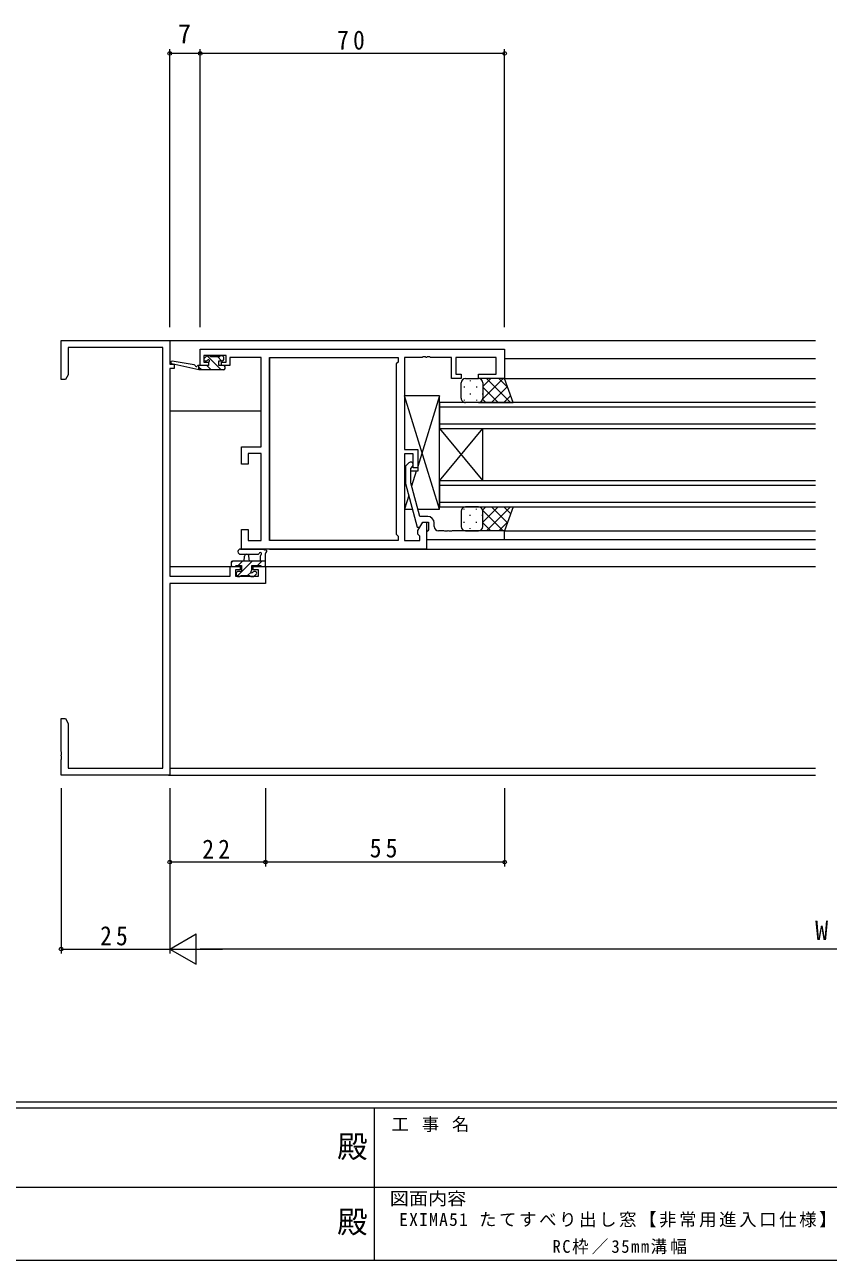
# Model space of a CAD drawing. Units: millimetres on the paper. Extents: x -420 to 373, y -297 to 267.
# Drawn here: x -113 to 71.8, y -297 to -12.8 of the extents above; entities that cross this region are included whole.
import ezdxf
from ezdxf.enums import TextEntityAlignment as Align

# ---------------------------------------------------------------- set-up
doc = ezdxf.new("R2010")
doc.units = ezdxf.units.MM
for name, color, linetype, lineweight in [('0-1_YKK_ZWAK', 7, 'Continuous', 9), ('0-3_YKK_11', 7, 'Continuous', 9), ('0-4_YKK_12', 2, 'Continuous', 9), ('0-5_YKK_13', 4, 'Continuous', 9), ('0-7_YKK_D', 6, 'Continuous', 9)]:
    doc.layers.add(name, color=color, linetype=linetype, lineweight=lineweight)
doc.layers.add('0-2_USER1', color=3, linetype='Continuous')
doc.styles.add('ＭＳ ゴシック', font='')
doc.styles.get('ＭＳ ゴシック').set_extended_font_data('MS Gothic')

msp = doc.modelspace()

# ---------------------------------------------------------------- linework, layer by layer
at = {"layer": '0-1_YKK_ZWAK'}
for p, q in [((352.3, -260.6), (-417.7, -260.6)), ((314.5, -262), (-417.7, -262)), ((-32.7, -262), (-32.7, -297)), ((-160.1, -280.199), (-31.3, -280.199)), ((-31.3, -280.199), (97.5, -280.199)), ((-417.7, -297), (314.5, -297))]:
    msp.add_line(p, q, dxfattribs=at)
at = {"layer": '0-3_YKK_11'}
for p, q in [((-104.662, -85.421), (-79.662, -85.421)), ((-104.662, -94.421), (-104.662, -85.421)), ((-103.032, -87.051), (-103.032, -93.33)), ((-81.292, -87.051), (-103.032, -87.051)), ((-81.292, -183.791), (-81.292, -87.051)), ((-79.662, -85.421), (-79.662, -90.921)), ((-72.662, -91.221), (-72.662, -87.421)), ((-72.662, -87.421), (-2.662, -87.421)), ((-2.662, -87.421), (-2.662, -94.221)), ((-79.662, -90.921), (-78.662, -90.921)), ((-78.662, -90.921), (-78.662, -91.921)), ((-71.862, -88.921), (-71.862, -90.421)), ((-66.662, -88.921), (-71.862, -88.921)), ((-71.862, -90.421), (-70.762, -90.421)), ((-70.762, -90.421), (-70.762, -91.221)), ((-67.762, -90.421), (-66.662, -90.421)), ((-67.762, -91.221), (-67.762, -90.421)), ((-66.662, -90.421), (-66.662, -88.921)), ((-65.862, -89.351), (-65.862, -90.151)), ((-58.662, -89.351), (-65.862, -89.351)), ((-65.862, -90.151), (-65.862, -91.221)), ((-58.662, -109.921), (-58.662, -89.351)), ((-56.732, -89.351), (-27.162, -89.351)), ((-56.732, -131.491), (-56.732, -89.351)), ((-56.732, -131.491), (-56.732, -89.351)), ((-27.162, -90.421), (-27.592, -90.851)), ((-27.592, -90.851), (-27.592, -129.991)), ((-27.162, -89.351), (-27.162, -90.421)), ((-25.662, -89.351), (-25.662, -110.521)), ((-21.62, -89.351), (-25.662, -89.351)), ((-21.437, -89.231), (-21.62, -89.351)), ((-20.887, -89.231), (-21.437, -89.231)), ((-20.704, -89.351), (-20.887, -89.231)), ((-20.62, -89.351), (-20.704, -89.351)), ((-20.437, -89.231), (-20.62, -89.351)), ((-19.887, -89.231), (-20.437, -89.231)), ((-19.704, -89.351), (-19.887, -89.231)), ((-14.862, -89.351), (-19.704, -89.351)), ((-14.862, -94.221), (-14.862, -89.351)), ((-13.862, -89.351), (-13.862, -93.221)), ((-4.592, -89.351), (-13.862, -89.351)), ((-4.592, -93.221), (-4.592, -89.351)), ((-103.032, -93.33), (-103.662, -94.421)), ((-79.662, -91.921), (-79.662, -139.691)), ((-78.662, -91.921), (-79.662, -91.921)), ((-70.762, -91.221), (-72.662, -91.221)), ((-65.862, -91.221), (-67.762, -91.221)), ((-13.862, -93.221), (-12.662, -93.221)), ((-12.662, -93.221), (-12.662, -94.221)), ((-8.662, -93.221), (-4.592, -93.221)), ((-8.662, -94.221), (-8.662, -93.221)), ((-103.662, -94.421), (-104.662, -94.421)), ((-12.662, -94.221), (-14.862, -94.221)), ((-2.662, -94.221), (-8.662, -94.221)), ((-63.162, -109.921), (-58.662, -109.921)), ((-63.162, -113.921), (-63.162, -109.921)), ((-25.662, -110.521), (-22.662, -110.521)), ((-22.662, -110.521), (-22.662, -114.721)), ((-61.662, -111.421), (-61.662, -113.921)), ((-58.662, -111.421), (-61.662, -111.421)), ((-58.662, -131.491), (-58.662, -111.421)), ((-25.662, -111.521), (-25.662, -131.491)), ((-23.662, -111.521), (-25.662, -111.521)), ((-24.686, -113.597), (-25.462, -114.373)), ((-23.662, -114.721), (-23.662, -111.521)), ((-61.662, -113.921), (-63.162, -113.921)), ((-25.462, -114.373), (-25.462, -118.318)), ((-24.262, -114.87), (-23.838, -114.445)), ((-24.262, -118.16), (-24.262, -114.87)), ((-22.662, -114.721), (-23.662, -114.721)), ((-25.462, -118.318), (-22.755, -128.421)), ((-22.182, -125.921), (-24.262, -118.16)), ((-22.592, -129.178), (-21.462, -127.221)), ((-20.362, -125.921), (-22.182, -125.921)), ((-22.155, -128.421), (-21.462, -127.221)), ((-21.462, -127.221), (-20.162, -127.221)), ((-21.462, -127.221), (-20.662, -127.221)), ((-20.662, -127.221), (-20.662, -133.421)), ((-20.162, -127.221), (-20.162, -129.021)), ((-18.862, -128.221), (-18.862, -127.421)), ((-63.162, -128.921), (-61.662, -128.921)), ((-63.162, -133.421), (-63.162, -128.921)), ((-61.662, -128.921), (-61.662, -131.491)), ((-27.592, -129.991), (-27.162, -130.421)), ((-27.162, -130.421), (-27.162, -131.491)), ((-22.755, -128.421), (-22.155, -128.421)), ((-22.592, -129.991), (-22.592, -129.178)), ((-22.162, -130.421), (-22.592, -129.991)), ((-22.162, -131.491), (-22.162, -130.421)), ((-20.362, -129.221), (-20.662, -129.521)), ((-20.662, -129.521), (-20.662, -131.221)), ((-20.162, -129.021), (-20.362, -129.221)), ((-16.62, -129.221), (-17.862, -129.221)), ((-16.437, -129.341), (-16.62, -129.221)), ((-15.887, -129.341), (-16.437, -129.341)), ((-15.704, -129.221), (-15.887, -129.341)), ((-15.62, -129.221), (-15.704, -129.221)), ((-15.437, -129.341), (-15.62, -129.221)), ((-14.887, -129.341), (-15.437, -129.341)), ((-14.704, -129.221), (-14.887, -129.341)), ((-2.662, -129.221), (-14.704, -129.221)), ((-2.662, -131.221), (-2.662, -129.221)), ((-20.662, -133.421), (-63.162, -133.421)), ((-61.662, -131.491), (-58.662, -131.491)), ((-27.162, -131.491), (-56.732, -131.491)), ((-25.662, -131.491), (-22.162, -131.491)), ((-20.662, -131.221), (-2.662, -131.221)), ((-65.762, -137.421), (-63.462, -137.421)), ((-65.762, -139.691), (-65.762, -137.421)), ((-64.562, -138.221), (-64.562, -139.691)), ((-63.462, -138.221), (-64.562, -138.221)), ((-63.462, -137.421), (-63.462, -138.221)), ((-60.462, -137.421), (-57.662, -137.421)), ((-60.462, -138.221), (-60.462, -137.421)), ((-59.292, -138.221), (-60.462, -138.221)), ((-59.292, -139.691), (-59.292, -138.221)), ((-57.662, -137.421), (-57.662, -141.321)), ((-79.662, -139.691), (-65.762, -139.691)), ((-79.662, -141.321), (-79.662, -185.421)), ((-57.662, -141.321), (-79.662, -141.321)), ((-64.562, -139.691), (-59.292, -139.691)), ((-104.662, -172.421), (-103.662, -172.421)), ((-104.662, -179.963), (-104.662, -172.421)), ((-103.662, -172.421), (-103.032, -173.512)), ((-103.032, -173.512), (-103.032, -183.791)), ((-104.542, -180.146), (-104.662, -179.963)), ((-104.662, -180.879), (-104.542, -180.696)), ((-104.662, -180.963), (-104.662, -180.879)), ((-104.542, -181.146), (-104.662, -180.963)), ((-104.662, -181.879), (-104.542, -181.696)), ((-104.542, -180.696), (-104.542, -180.146)), ((-104.542, -181.696), (-104.542, -181.146)), ((-104.662, -185.421), (-104.662, -181.879)), ((-103.032, -183.791), (-81.292, -183.791)), ((-79.662, -185.421), (-104.662, -185.421))]:
    msp.add_line(p, q, dxfattribs=at)
for centre, radius, start, end in [((-24.262, -114.021), 0.6, 314.99998, 135), ((-20.362, -127.421), 1.5, 0, 89.99998), ((-17.862, -128.221), 1, 180, 269.99998)]:
    msp.add_arc(centre, radius, start, end, dxfattribs=at)
at = {"layer": '0-4_YKK_12'}
for p, q in [((-79.962, -85.421), (68.838, -85.421)), ((-79.162, -90.828), (-79.162, -90.921)), ((-56.732, -89.621), (-56.732, -131.191)), ((-2.662, -89.621), (68.838, -89.621)), ((-3.162, -94.221), (68.838, -94.221)), ((-79.662, -101.621), (-58.662, -101.621)), ((-17.661, -99.721), (-17.661, -105.721)), ((68.838, -99.721), (-17.661, -99.721)), ((-17.661, -100.721), (68.838, -100.721)), ((68.838, -104.721), (-17.661, -104.721)), ((-17.661, -105.721), (-7.661, -117.721)), ((-17.661, -117.721), (-7.661, -105.721)), ((-17.661, -117.721), (-17.661, -105.721)), ((-17.661, -105.721), (68.838, -105.721)), ((-7.661, -117.721), (-7.661, -105.721)), ((-17.661, -117.721), (-17.661, -123.721)), ((68.838, -117.721), (-17.661, -117.721)), ((-17.661, -118.721), (68.838, -118.721)), ((68.838, -122.721), (-17.661, -122.721)), ((-17.661, -123.721), (68.838, -123.721)), ((-2.662, -129.221), (68.838, -129.221)), ((-56.732, -133.421), (68.838, -133.421)), ((-2.962, -131.221), (68.838, -131.221)), ((-79.662, -137.421), (-63.162, -137.421)), ((-60.762, -137.421), (68.838, -137.421)), ((-79.662, -183.791), (68.838, -183.791)), ((-79.962, -185.421), (68.838, -185.421))]:
    msp.add_line(p, q, dxfattribs=at)
at = {"layer": '0-5_YKK_13'}
for p, q in [((-72.962, -92.221), (-79.228, -90.814)), ((-74.075, -91.041), (-79.114, -90.225)), ((-71.276, -89.109), (-71.776, -89.609)), ((-71.564, -90.121), (-71.225, -90.121)), ((-67.88, -92.221), (-71.08, -89.021)), ((-70.464, -89.021), (-71.064, -89.021)), ((-70.764, -90.582), (-70.764, -91.221)), ((-68.264, -89.221), (-70.264, -89.221)), ((-67.735, -90.121), (-68.635, -89.221)), ((-68.364, -90.121), (-67.564, -90.121)), ((-68.364, -91.221), (-68.364, -90.121)), ((-67.564, -89.021), (-68.064, -89.021)), ((-67.264, -89.821), (-67.264, -89.321)), ((-72.962, -91.221), (-73.049, -91.207)), ((-72.962, -92.221), (-72.962, -91.221)), ((-70.764, -91.221), (-72.962, -91.221)), ((-72.37, -92.221), (-72.962, -91.629)), ((-67.264, -92.221), (-72.962, -92.221)), ((-70.125, -92.221), (-71.125, -91.221)), ((-67.264, -91.221), (-68.364, -91.221)), ((-66.964, -91.921), (-66.964, -91.521)), ((-12.662, -98.722), (-12.662, -95.221)), ((-11.997, -96.056), (-11.997, -96.256)), ((-11.662, -94.221), (-8.662, -94.221)), ((-10.582, -94.641), (-10.582, -94.841)), ((-9.167, -96.056), (-9.167, -96.256)), ((-2.662, -94.221), (-8.662, -94.221)), ((-7.752, -94.806), (-7.752, -94.841)), ((-5.831, -94.221), (-7.662, -96.051)), ((-3.003, -94.221), (-7.662, -98.88)), ((-7.662, -95.221), (-7.662, -98.721)), ((-4.143, -99.721), (-7.662, -96.202)), ((-1.314, -99.721), (-6.814, -94.221)), ((-2.007, -96.054), (-5.675, -99.721)), ((-1.926, -96.281), (-3.986, -94.221)), ((-0.698, -99.721), (-2.662, -94.221)), ((-17.662, -124.221), (-25.662, -98.221)), ((-25.662, -98.221), (-25.662, -110.521)), ((-17.662, -98.221), (-25.662, -98.221)), ((-17.662, -98.221), (-22.662, -114.471)), ((-17.662, -124.221), (-17.662, -98.221)), ((-11.997, -99.086), (-11.997, -99.286)), ((-10.582, -97.671), (-10.582, -97.871)), ((-9.167, -99.086), (-9.167, -99.286)), ((-7.752, -97.671), (-7.752, -97.871)), ((-6.971, -99.721), (-7.662, -99.03)), ((-1.263, -98.138), (-2.846, -99.721)), ((-17.662, -123.621), (-17.662, -99.621)), ((-8.662, -99.721), (-11.662, -99.721)), ((-8.662, -99.721), (-0.698, -99.721)), ((-25.662, -110.521), (-22.662, -110.521)), ((-22.662, -110.521), (-22.662, -115.521)), ((-25.662, -115.521), (-25.662, -124.221)), ((-25.462, -115.521), (-25.662, -115.521)), ((-25.462, -115.521), (-25.662, -115.521)), ((-22.662, -115.521), (-24.262, -115.521)), ((-22.985, -115.521), (-24.045, -118.968)), ((-24.709, -121.126), (-25.662, -124.221)), ((-25.662, -124.221), (-23.88, -124.221)), ((-22.638, -124.221), (-17.662, -124.221)), ((-12.662, -124.72), (-12.662, -128.221)), ((-11.997, -124.356), (-11.997, -124.156)), ((-8.662, -123.721), (-11.662, -123.721)), ((-9.167, -124.356), (-9.167, -124.156)), ((-8.662, -123.721), (-0.698, -123.721)), ((-6.971, -123.721), (-7.662, -124.412)), ((-4.143, -123.721), (-7.662, -127.24)), ((-3.003, -129.221), (-7.662, -124.562)), ((-7.662, -128.221), (-7.662, -124.721)), ((-1.314, -123.721), (-6.814, -129.221)), ((-2.007, -127.388), (-5.675, -123.721)), ((-1.263, -125.304), (-2.846, -123.721)), ((-0.698, -123.721), (-2.662, -129.221)), ((-11.997, -127.386), (-11.997, -127.186)), ((-10.582, -125.771), (-10.582, -125.571)), ((-9.167, -127.386), (-9.167, -127.186)), ((-7.752, -125.771), (-7.752, -125.571)), ((-5.831, -129.221), (-7.662, -127.391)), ((-1.926, -127.161), (-3.986, -129.221)), ((-11.662, -129.221), (-8.662, -129.221)), ((-10.582, -128.801), (-10.582, -128.601)), ((-2.662, -129.221), (-8.662, -129.221)), ((-8.66, -129.221), (-8.66, -129.221)), ((-7.752, -128.636), (-7.752, -128.601)), ((-63.39, -133.421), (-58.228, -133.421)), ((-65.562, -136.581), (-65.202, -136.221)), ((-57.662, -136.221), (-65.262, -136.221)), ((-64.185, -139.695), (-60.712, -136.221)), ((-63.957, -137.221), (-62.957, -136.221)), ((-63.39, -134.621), (-59.429, -134.624)), ((-62.562, -136.221), (-62.46, -135.077)), ((-61.362, -136.221), (-61.464, -135.077)), ((-59.467, -137.221), (-58.467, -136.221)), ((-58.862, -135.041), (-58.862, -136.221)), ((-57.662, -137.121), (-57.662, -134.441)), ((-65.562, -136.521), (-65.562, -137.121)), ((-65.262, -137.421), (-64.662, -137.421)), ((-64.462, -137.221), (-63.162, -137.221)), ((-64.362, -138.921), (-64.362, -139.421)), ((-63.162, -138.621), (-64.062, -138.621)), ((-63.162, -137.221), (-63.162, -138.621)), ((-61.767, -139.521), (-60.983, -138.737)), ((-60.762, -137.221), (-58.762, -137.221)), ((-60.762, -138.16), (-60.762, -137.221)), ((-59.962, -138.621), (-60.301, -138.621)), ((-60.25, -139.633), (-59.75, -139.133)), ((-58.562, -137.421), (-57.962, -137.421)), ((-64.062, -139.721), (-63.562, -139.721)), ((-63.362, -139.521), (-61.262, -139.521)), ((-61.062, -139.721), (-60.462, -139.721))]:
    msp.add_line(p, q, dxfattribs=at)
for centre, radius, start, end in [((-79.162, -90.521), 0.3, 80.80246, 257.34137), ((-71.564, -89.821), 0.3, 135, 270), ((-71.064, -89.321), 0.3, 90, 135), ((-71.225, -89.821), 0.3, 270, 326.94426), ((-70.764, -90.121), 0.25, 303.05573, 146.94426), ((-70.464, -90.582), 0.3, 123.05573, 180), ((-70.464, -89.221), 0.2, 0, 90), ((-68.064, -89.221), 0.2, 90, 180), ((-67.564, -89.321), 0.3, 0, 90), ((-67.564, -89.821), 0.3, 270, 0), ((-74.123, -91.337), 0.3, 20.80246, 80.80246), ((-73.562, -91.124), 0.3, 200.80246, 320.80246), ((-73.097, -91.503), 0.3, 80.80246, 140.80246), ((-67.264, -91.521), 0.3, 0, 90), ((-67.264, -91.921), 0.3, 270, 0), ((-11.662, -95.221), 1, 89.99989, 179.99989), ((-8.662, -95.221), 1, 359.99989, 89.99989), ((-11.662, -98.721), 1, 179.99989, 269.99989), ((-8.662, -98.721), 1, 269.99989, 359.99989), ((-11.662, -124.721), 1, 90.00023, 180.00023), ((-8.662, -124.721), 1, 0.00023, 90.00023), ((-11.662, -128.221), 1, 180.00023, 270.00023), ((-8.662, -128.221), 1, 270.00023, 0.00023), ((-63.389, -134.021), 0.6, 89.95976, 269.95976), ((-58.228, -133.721), 0.3, 40.52878, 90), ((-57.771, -133.331), 0.3, 220.52878, 280.52878), ((-65.262, -136.521), 0.3, 90, 180), ((-61.962, -135.121), 0.5, 5.09206, 174.90793), ((-59.429, -134.324), 0.3, 269.95976, 340.81024), ((-58.862, -134.521), 0.3, 300, 160.81024), ((-58.562, -135.041), 0.3, 119.99998, 180), ((-57.662, -133.921), 0.3, 300, 100.52878), ((-57.362, -134.441), 0.3, 119.99998, 180), ((-65.262, -137.121), 0.3, 180, 270), ((-64.662, -137.221), 0.2, 270, 0), ((-64.062, -138.921), 0.3, 90, 180), ((-60.762, -138.621), 0.25, 123.05573, 326.94426), ((-61.062, -138.16), 0.3, 303.05573, 0), ((-60.301, -138.921), 0.3, 90, 146.94426), ((-59.962, -138.921), 0.3, 314.99998, 90), ((-58.562, -137.221), 0.2, 180, 270), ((-57.962, -137.121), 0.3, 270, 0), ((-64.062, -139.421), 0.3, 180, 270), ((-63.562, -139.521), 0.2, 270, 0), ((-61.062, -139.521), 0.2, 180, 270), ((-60.462, -139.421), 0.3, 270, 314.99998)]:
    msp.add_arc(centre, radius, start, end, dxfattribs=at)
at = {"layer": '0-7_YKK_D'}
for p, q in [((-79.662, -82.421), (-79.662, -18.421)), ((-72.662, -19.421), (-79.662, -19.421)), ((-72.662, -82.421), (-72.662, -18.421)), ((-72.662, -82.421), (-72.662, -18.421)), ((-2.662, -19.421), (-72.662, -19.421)), ((-2.662, -82.421), (-2.662, -18.421)), ((-104.662, -188.421), (-104.662, -226.421)), ((-79.662, -188.421), (-79.662, -226.421)), ((-79.662, -188.421), (-79.662, -206.421)), ((-79.662, -188.421), (-79.662, -226.421)), ((-57.662, -188.421), (-57.662, -206.421)), ((-57.662, -188.421), (-57.662, -206.421)), ((-2.662, -188.421), (-2.662, -206.421)), ((-57.662, -205.421), (-79.662, -205.421)), ((-2.662, -205.421), (-57.662, -205.421)), ((-79.662, -225.421), (-73.6, -221.921)), ((-73.6, -228.921), (-73.6, -221.921)), ((-104.662, -225.421), (-79.662, -225.421)), ((-79.662, -225.421), (-67.537, -225.421)), ((-79.662, -225.421), (-73.6, -228.921)), ((213.338, -225.421), (-72.662, -225.421))]:
    msp.add_line(p, q, dxfattribs=at)
for centre in [(-79.662, -19.421), (-72.662, -19.421), (-72.662, -19.421), (-2.662, -19.421), (-79.662, -205.421), (-57.662, -205.421), (-57.662, -205.421), (-2.662, -205.421), (-104.662, -225.421)]:
    msp.add_circle(centre, 0.425, dxfattribs=at)

# ---------------------------------------------------------------- texts
at = {"layer": '0-1_YKK_ZWAK', "color": 2, "style": 'ＭＳ ゴシック'}
for p in [(-41.182, -274.956), (-41.182, -292.278)]:
    msp.add_text('殿', height=5.132, dxfattribs=at).set_placement(p, align=Align.BOTTOM_LEFT)
at = {"layer": '0-1_YKK_ZWAK', "style": 'ＭＳ ゴシック', "width": 1.1}
msp.add_text('図面内容', height=2.933, dxfattribs=at).set_placement((-29.083, -285.148), align=Align.BOTTOM_LEFT)
at = {"layer": '0-1_YKK_ZWAK', "insert": (-28.688, -267.533), "char_height": 2.933, "attachment_point": 7, "style": 'ＭＳ ゴシック'}
msp.add_mtext('\\T1.16;工\\~事\\~名', dxfattribs=at)
at = {"layer": '0-2_USER1', "color": 7, "char_height": 2.933, "attachment_point": 7, "style": 'ＭＳ ゴシック'}
for s, insert in [('\\T1.15;EXIMA51\\~たてすべり出し窓【非常用進入口仕様】\\~', (-26.903, -289.449)), ('\\T1.19;\\W0.95;RC枠／35mm溝幅\\~', (8.337, -295.625))]:
    msp.add_mtext(s, dxfattribs=dict(at, insert=insert))
at = {"layer": '0-7_YKK_D', "color": 3, "style": 'ＭＳ ゴシック'}
for s, p in [('7', (-77.762, -18.421)), ('W', (68.738, -224.621))]:
    msp.add_text(s, height=4.399, dxfattribs=at).set_placement(p, align=Align.BOTTOM_LEFT)
at = {"layer": '0-7_YKK_D', "color": 3, "char_height": 4.399, "attachment_point": 7, "style": 'ＭＳ ゴシック'}
for s, insert in [('\\T1.36;\\W0.9;70', (-41.182, -18.621)), ('\\T1.36;\\W0.9;22', (-72.182, -204.621)), ('\\T1.36;\\W0.9;55', (-33.682, -204.421)), ('\\T1.36;\\W0.9;25', (-95.682, -224.621))]:
    msp.add_mtext(s, dxfattribs=dict(at, insert=insert))

doc.saveas('drawing.dxf')
